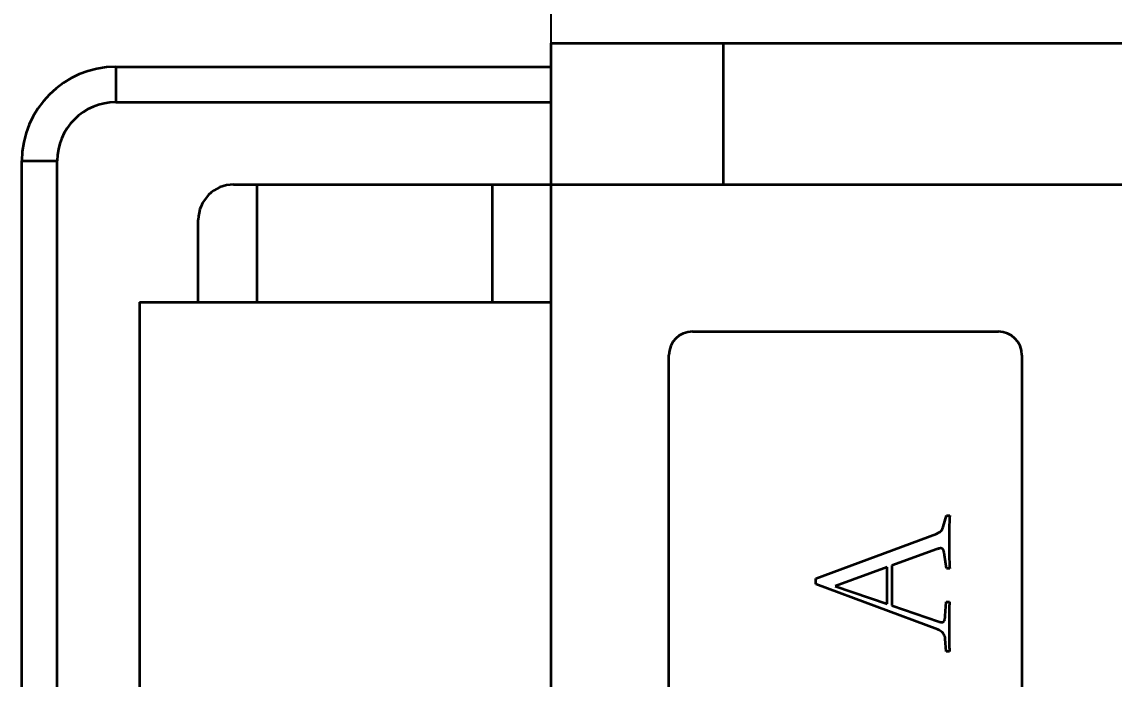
# Model space of a CAD drawing. Header units: millimetres. Extents: x -148 to 148, y -105 to 105.
# Drawn here: x -98.06 to -88.77, y 23.63 to 29.22 of the extents above; entities that cross this region are included whole.
import ezdxf

# ---------------------------------------------------------------- set-up
doc = ezdxf.new("R2010")
doc.units = ezdxf.units.MM
doc.header["$PDSIZE"] = -5
doc.layers.add('尺寸线层', color=3, linetype='Continuous', lineweight=18)
doc.layers.add('粗实线层', color=7, linetype='Continuous', lineweight=35)
doc.styles.get("Standard").update_dxf_attribs({"font": 'txt.shx'})
doc.dimstyles.get("Standard").update_dxf_attribs({"dimtxt": 0.18, "dimasz": 0.18, "dimexe": 0.18, "dimexo": 0.0625, "dimgap": 0.09, "dimtad": 0, "dimtih": 1, "dimtoh": 1, "dimdec": 4, "dimzin": 0, "dimdsep": 46, "dimtxsty": 'Standard', "dimcen": 0.09, "dimdle": 0.36, "dimadec": 0, "dimazin": 0, "dimtfac": 1, "dimtdec": 4, "dimtofl": 0, "dimtmove": 0, "dimatfit": 3, "dimfxl": 1, "dimtolj": 1, "dimarcsym": 0})

# ---------------------------------------------------------------- blocks, each defined once
blk = doc.blocks.new('*X13')
at = {"layer": 'Defpoints', "color": 0, "transparency": 16777216}
for p in [(-77.5587, 33.4161), (-93.5587, 27.8344), (-77.5587, 27.8344)]:
    blk.add_point(p, dxfattribs=at)
at = {"layer": '尺寸线层', "color": 0, "linetype": 'Continuous', "lineweight": -2, "transparency": 16777216}
for p, q in [((-93.5587, 28.4594), (-93.5587, 34.6661)), ((-77.5587, 28.4594), (-77.5587, 34.6661)), ((-91.0587, 33.4161), (-80.0587, 33.4161))]:
    blk.add_line(p, q, dxfattribs=at)
at = {"layer": '尺寸线层', "color": 0, "transparency": 16777216}
for points in [[(-91.0587, 33.8327), (-91.0587, 32.9994), (-93.5587, 33.4161)], [(-80.0587, 33.8327), (-80.0587, 32.9994), (-77.5587, 33.4161)]]:
    blk.add_solid(points, dxfattribs=at)
at = {"layer": '尺寸线层', "color": 0, "transparency": 16777216, "insert": (-85.5587, 35.2911), "char_height": 2.5, "width": 5, "attachment_point": 5, "bg_fill": 3, "box_fill_scale": 1.1, "bg_fill_color": 256, "bg_fill_true_color": 13158600, "bg_fill_transparency": 0}
blk.add_mtext('\\A1;16', dxfattribs=at)

msp = doc.modelspace()

# ---------------------------------------------------------------- linework, layer by layer
at = {"layer": '粗实线层', "color": 7, "lineweight": 35, "ltscale": 0.036612}
msp.add_line((-93.5587, 29.0344), (-92.0942, 29.0344), dxfattribs=at)
at = {"layer": '粗实线层', "color": 7, "lineweight": 35, "ltscale": 0.03}
for p, q in [((-93.5587, 27.8344), (-93.5587, 29.0344)), ((-92.0942, 27.8344), (-92.0942, 29.0344))]:
    msp.add_line(p, q, dxfattribs=at)
at = {"layer": '粗实线层', "color": 7, "lineweight": 35, "ltscale": 0.125}
msp.add_line((-92.0942, 29.0344), (-87.0942, 29.0344), dxfattribs=at)
at = {"layer": '粗实线层', "color": 7, "lineweight": 35, "ltscale": 0.0075}
for p, q in [((-97.2587, 28.8344), (-97.2587, 28.5344)), ((-98.0587, 28.0344), (-97.7587, 28.0344))]:
    msp.add_line(p, q, dxfattribs=at)
at = {"layer": '粗实线层', "color": 7, "lineweight": 35, "ltscale": 0.0925}
for p, q in [((-97.2587, 28.8344), (-93.5587, 28.8344)), ((-97.2587, 28.5344), (-93.5587, 28.5344))]:
    msp.add_line(p, q, dxfattribs=at)
at = {"layer": '粗实线层', "color": 7, "lineweight": 35, "ltscale": 0.385}
for p, q in [((-98.0587, 12.6344), (-98.0587, 28.0344)), ((-97.7587, 12.6344), (-97.7587, 28.0344))]:
    msp.add_line(p, q, dxfattribs=at)
at = {"layer": '粗实线层', "color": 7, "lineweight": 35, "ltscale": 0.0675}
msp.add_line((-96.2587, 27.8344), (-93.5587, 27.8344), dxfattribs=at)
at = {"layer": '粗实线层', "color": 7, "lineweight": 35, "ltscale": 0.025}
for p, q in [((-96.0587, 26.8344), (-96.0587, 27.8344)), ((-94.0587, 26.8344), (-94.0587, 27.8344))]:
    msp.add_line(p, q, dxfattribs=at)
at = {"layer": '粗实线层', "color": 7, "lineweight": 35, "ltscale": 0.4}
msp.add_line((-93.5587, 27.8344), (-77.5587, 27.8344), dxfattribs=at)
at = {"layer": '粗实线层', "color": 7, "lineweight": 35, "ltscale": 0.032071}
msp.add_line((-93.5587, 27.8344), (-92.2758, 27.8344), dxfattribs=at)
at = {"layer": '粗实线层', "color": 7, "lineweight": 35, "ltscale": 0.3625}
msp.add_line((-93.5587, 13.3344), (-93.5587, 27.8344), dxfattribs=at)
at = {"layer": '粗实线层', "color": 7, "lineweight": 35, "ltscale": 0.07}
msp.add_line((-92.2758, 27.8344), (-89.4758, 27.8344), dxfattribs=at)
at = {"layer": '粗实线层', "color": 7, "lineweight": 35, "ltscale": 0.195858}
msp.add_line((-89.4758, 27.8344), (-81.6415, 27.8344), dxfattribs=at)
at = {"layer": '粗实线层', "color": 7, "lineweight": 35, "ltscale": 0.0175}
msp.add_line((-96.5587, 26.8344), (-96.5587, 27.5344), dxfattribs=at)
at = {"layer": '粗实线层', "color": 7, "lineweight": 35, "ltscale": 0.0875}
msp.add_line((-97.0587, 26.8344), (-93.5587, 26.8344), dxfattribs=at)
at = {"layer": '粗实线层', "color": 7, "lineweight": 35, "ltscale": 0.1}
msp.add_line((-97.0587, 26.8344), (-97.0587, 22.8344), dxfattribs=at)
at = {"layer": '粗实线层', "color": 7, "lineweight": 35, "ltscale": 0.065}
msp.add_line((-92.3587, 26.5844), (-89.7587, 26.5844), dxfattribs=at)
at = {"layer": '粗实线层', "color": 7, "lineweight": 35, "ltscale": 0.29}
for p, q in [((-92.5587, 14.7844), (-92.5587, 26.3844)), ((-89.5587, 26.3844), (-89.5587, 14.7844))]:
    msp.add_line(p, q, dxfattribs=at)
at = {"layer": '粗实线层', "color": 7, "lineweight": 35, "ltscale": 0.00247}
msp.add_line((-90.2272, 24.9263), (-90.198, 25.0207), dxfattribs=at)
at = {"layer": '粗实线层', "color": 7, "lineweight": 35, "ltscale": 0.000643539}
for p, q in [((-90.198, 25.0207), (-90.1723, 25.0207)), ((-90.1723, 24.5711), (-90.198, 24.5711))]:
    msp.add_line(p, q, dxfattribs=at)
at = {"layer": '粗实线层', "color": 7, "lineweight": 35, "ltscale": 0.000500294}
msp.add_line((-90.1741, 24.9837), (-90.1749, 24.9637), dxfattribs=at)
at = {"layer": '粗实线层', "color": 7, "lineweight": 35, "ltscale": 0.000475618}
for p, q in [((-90.1733, 25.0027), (-90.1741, 24.9837)), ((-90.1741, 24.6081), (-90.1733, 24.5891))]:
    msp.add_line(p, q, dxfattribs=at)
at = {"layer": '粗实线层', "color": 7, "lineweight": 35, "ltscale": 0.000450605}
for p, q in [((-90.1723, 25.0207), (-90.1733, 25.0027)), ((-90.1733, 24.5891), (-90.1723, 24.5711))]:
    msp.add_line(p, q, dxfattribs=at)
at = {"layer": '粗实线层', "color": 7, "lineweight": 35, "ltscale": 0.000100632}
msp.add_line((-90.2574, 24.8801), (-90.254, 24.8823), dxfattribs=at)
at = {"layer": '粗实线层', "color": 7, "lineweight": 35, "ltscale": 9.2105e-05}
msp.add_line((-90.254, 24.8823), (-90.251, 24.8844), dxfattribs=at)
at = {"layer": '粗实线层', "color": 7, "lineweight": 35, "ltscale": 8.41208e-05}
msp.add_line((-90.251, 24.8844), (-90.2483, 24.8865), dxfattribs=at)
at = {"layer": '粗实线层', "color": 7, "lineweight": 35, "ltscale": 7.66745e-05}
msp.add_line((-90.2483, 24.8865), (-90.2461, 24.8886), dxfattribs=at)
at = {"layer": '粗实线层', "color": 7, "lineweight": 35, "ltscale": 7.57371e-05}
msp.add_line((-90.2461, 24.8886), (-90.244, 24.8908), dxfattribs=at)
at = {"layer": '粗实线层', "color": 7, "lineweight": 35, "ltscale": 8.14179e-05}
msp.add_line((-90.244, 24.8908), (-90.242, 24.8934), dxfattribs=at)
at = {"layer": '粗实线层', "color": 7, "lineweight": 35, "ltscale": 8.82938e-05}
msp.add_line((-90.242, 24.8934), (-90.2401, 24.8963), dxfattribs=at)
at = {"layer": '粗实线层', "color": 7, "lineweight": 35, "ltscale": 9.47638e-05}
msp.add_line((-90.2401, 24.8963), (-90.2381, 24.8996), dxfattribs=at)
at = {"layer": '粗实线层', "color": 7, "lineweight": 35, "ltscale": 0.000101866}
msp.add_line((-90.2381, 24.8996), (-90.2362, 24.9032), dxfattribs=at)
at = {"layer": '粗实线层', "color": 7, "lineweight": 35, "ltscale": 0.000109204}
msp.add_line((-90.2362, 24.9032), (-90.2344, 24.9071), dxfattribs=at)
at = {"layer": '粗实线层', "color": 7, "lineweight": 35, "ltscale": 0.000116709}
msp.add_line((-90.2344, 24.9071), (-90.2325, 24.9114), dxfattribs=at)
at = {"layer": '粗实线层', "color": 7, "lineweight": 35, "ltscale": 0.000124397}
msp.add_line((-90.2325, 24.9114), (-90.2307, 24.916), dxfattribs=at)
at = {"layer": '粗实线层', "color": 7, "lineweight": 35, "ltscale": 0.00013187}
msp.add_line((-90.2307, 24.916), (-90.229, 24.921), dxfattribs=at)
at = {"layer": '粗实线层', "color": 7, "lineweight": 35, "ltscale": 0.000140056}
msp.add_line((-90.229, 24.921), (-90.2272, 24.9263), dxfattribs=at)
at = {"layer": '粗实线层', "color": 7, "lineweight": 35, "ltscale": 0.000599359}
for p, q in [((-90.1766, 24.8978), (-90.177, 24.8738)), ((-90.177, 24.718), (-90.1766, 24.694))]:
    msp.add_line(p, q, dxfattribs=at)
at = {"layer": '粗实线层', "color": 7, "lineweight": 35, "ltscale": 0.000574607}
for p, q in [((-90.1762, 24.9208), (-90.1766, 24.8978)), ((-90.1766, 24.694), (-90.1762, 24.671))]:
    msp.add_line(p, q, dxfattribs=at)
at = {"layer": '粗实线层', "color": 7, "lineweight": 35, "ltscale": 0.000549879}
for p, q in [((-90.1756, 24.9428), (-90.1762, 24.9208)), ((-90.1762, 24.671), (-90.1756, 24.6491))]:
    msp.add_line(p, q, dxfattribs=at)
at = {"layer": '粗实线层', "color": 7, "lineweight": 35, "ltscale": 0.00052498}
msp.add_line((-90.1749, 24.9637), (-90.1756, 24.9428), dxfattribs=at)
at = {"layer": '粗实线层', "color": 7, "lineweight": 35, "ltscale": 0.027315}
msp.add_line((-91.3102, 24.487), (-90.2856, 24.8663), dxfattribs=at)
at = {"layer": '粗实线层', "color": 7, "lineweight": 35, "ltscale": 0.00015325}
msp.add_line((-90.2856, 24.8663), (-90.2799, 24.8687), dxfattribs=at)
at = {"layer": '粗实线层', "color": 7, "lineweight": 35, "ltscale": 0.000144123}
msp.add_line((-90.2799, 24.8687), (-90.2747, 24.871), dxfattribs=at)
at = {"layer": '粗实线层', "color": 7, "lineweight": 35, "ltscale": 0.000135486}
msp.add_line((-90.2747, 24.871), (-90.2698, 24.8733), dxfattribs=at)
at = {"layer": '粗实线层', "color": 7, "lineweight": 35, "ltscale": 0.0001265}
msp.add_line((-90.2698, 24.8733), (-90.2652, 24.8756), dxfattribs=at)
at = {"layer": '粗实线层', "color": 7, "lineweight": 35, "ltscale": 0.000117608}
msp.add_line((-90.2652, 24.8756), (-90.2611, 24.8779), dxfattribs=at)
at = {"layer": '粗实线层', "color": 7, "lineweight": 35, "ltscale": 0.000109027}
msp.add_line((-90.2611, 24.8779), (-90.2574, 24.8801), dxfattribs=at)
at = {"layer": '粗实线层', "color": 7, "lineweight": 35, "ltscale": 0.000649082}
for p, q in [((-90.1772, 24.8488), (-90.1774, 24.8229)), ((-90.1774, 24.7689), (-90.1772, 24.743))]:
    msp.add_line(p, q, dxfattribs=at)
at = {"layer": '粗实线层', "color": 7, "lineweight": 35, "ltscale": 0.000674058}
msp.add_line((-90.1774, 24.8229), (-90.1774, 24.7959), dxfattribs=at)
at = {"layer": '粗实线层', "color": 7, "lineweight": 35, "ltscale": 0.000674249}
msp.add_line((-90.1774, 24.7959), (-90.1774, 24.7689), dxfattribs=at)
at = {"layer": '粗实线层', "color": 7, "lineweight": 35, "ltscale": 0.0006245}
for p, q in [((-90.177, 24.8738), (-90.1772, 24.8488)), ((-90.1772, 24.743), (-90.177, 24.718))]:
    msp.add_line(p, q, dxfattribs=at)
at = {"layer": '粗实线层', "color": 7, "lineweight": 35, "ltscale": 0.01018}
msp.add_line((-90.2821, 24.7341), (-90.6649, 24.5951), dxfattribs=at)
at = {"layer": '粗实线层', "color": 7, "lineweight": 35, "ltscale": 0.000123598}
msp.add_line((-90.2775, 24.7357), (-90.2821, 24.7341), dxfattribs=at)
at = {"layer": '粗实线层', "color": 7, "lineweight": 35, "ltscale": 0.000115806}
msp.add_line((-90.2731, 24.7372), (-90.2775, 24.7357), dxfattribs=at)
at = {"layer": '粗实线层', "color": 7, "lineweight": 35, "ltscale": 0.000107923}
msp.add_line((-90.2689, 24.7385), (-90.2731, 24.7372), dxfattribs=at)
at = {"layer": '粗实线层', "color": 7, "lineweight": 35, "ltscale": 9.97162e-05}
msp.add_line((-90.2651, 24.7396), (-90.2689, 24.7385), dxfattribs=at)
at = {"layer": '粗实线层', "color": 7, "lineweight": 35, "ltscale": 9.22954e-05}
msp.add_line((-90.2615, 24.7406), (-90.2651, 24.7396), dxfattribs=at)
at = {"layer": '粗实线层', "color": 7, "lineweight": 35, "ltscale": 8.46631e-05}
msp.add_line((-90.2583, 24.7413), (-90.2615, 24.7406), dxfattribs=at)
at = {"layer": '粗实线层', "color": 7, "lineweight": 35, "ltscale": 7.70193e-05}
msp.add_line((-90.2552, 24.7419), (-90.2583, 24.7413), dxfattribs=at)
at = {"layer": '粗实线层', "color": 7, "lineweight": 35, "ltscale": 6.94613e-05}
msp.add_line((-90.2525, 24.7424), (-90.2552, 24.7419), dxfattribs=at)
at = {"layer": '粗实线层', "color": 7, "lineweight": 35, "ltscale": 6.21374e-05}
msp.add_line((-90.25, 24.7426), (-90.2525, 24.7424), dxfattribs=at)
at = {"layer": '粗实线层', "color": 7, "lineweight": 35, "ltscale": 5.49793e-05}
msp.add_line((-90.2478, 24.7427), (-90.25, 24.7426), dxfattribs=at)
at = {"layer": '粗实线层', "color": 7, "lineweight": 35, "ltscale": 6.72169e-05}
msp.add_line((-90.2451, 24.7426), (-90.2478, 24.7427), dxfattribs=at)
at = {"layer": '粗实线层', "color": 7, "lineweight": 35, "ltscale": 6.40668e-05}
msp.add_line((-90.2426, 24.7422), (-90.2451, 24.7426), dxfattribs=at)
at = {"layer": '粗实线层', "color": 7, "lineweight": 35, "ltscale": 6.23653e-05}
msp.add_line((-90.2402, 24.7415), (-90.2426, 24.7422), dxfattribs=at)
at = {"layer": '粗实线层', "color": 7, "lineweight": 35, "ltscale": 6.07783e-05}
msp.add_line((-90.2379, 24.7406), (-90.2402, 24.7415), dxfattribs=at)
at = {"layer": '粗实线层', "color": 7, "lineweight": 35, "ltscale": 6.07675e-05}
msp.add_line((-90.2358, 24.7395), (-90.2379, 24.7406), dxfattribs=at)
at = {"layer": '粗实线层', "color": 7, "lineweight": 35, "ltscale": 6.09743e-05}
msp.add_line((-90.2338, 24.7381), (-90.2358, 24.7395), dxfattribs=at)
at = {"layer": '粗实线层', "color": 7, "lineweight": 35, "ltscale": 6.25357e-05}
msp.add_line((-90.2319, 24.7364), (-90.2338, 24.7381), dxfattribs=at)
at = {"layer": '粗实线层', "color": 7, "lineweight": 35, "ltscale": 6.44517e-05}
msp.add_line((-90.2302, 24.7345), (-90.2319, 24.7364), dxfattribs=at)
at = {"layer": '粗实线层', "color": 7, "lineweight": 35, "ltscale": 6.76055e-05}
msp.add_line((-90.2286, 24.7323), (-90.2302, 24.7345), dxfattribs=at)
at = {"layer": '粗实线层', "color": 7, "lineweight": 35, "ltscale": 7.09536e-05}
msp.add_line((-90.2272, 24.7298), (-90.2286, 24.7323), dxfattribs=at)
at = {"layer": '粗实线层', "color": 7, "lineweight": 35, "ltscale": 7.71128e-05}
msp.add_line((-90.2259, 24.7271), (-90.2272, 24.7298), dxfattribs=at)
at = {"layer": '粗实线层', "color": 7, "lineweight": 35, "ltscale": 8.56841e-05}
msp.add_line((-90.2245, 24.7239), (-90.2259, 24.7271), dxfattribs=at)
at = {"layer": '粗实线层', "color": 7, "lineweight": 35, "ltscale": 9.47914e-05}
msp.add_line((-90.2232, 24.7203), (-90.2245, 24.7239), dxfattribs=at)
at = {"layer": '粗实线层', "color": 7, "lineweight": 35, "ltscale": 0.000103634}
msp.add_line((-90.222, 24.7164), (-90.2232, 24.7203), dxfattribs=at)
at = {"layer": '粗实线层', "color": 7, "lineweight": 35, "ltscale": 0.000113104}
msp.add_line((-90.2208, 24.712), (-90.222, 24.7164), dxfattribs=at)
at = {"layer": '粗实线层', "color": 7, "lineweight": 35, "ltscale": 0.000122034}
msp.add_line((-90.2196, 24.7073), (-90.2208, 24.712), dxfattribs=at)
at = {"layer": '粗实线层', "color": 7, "lineweight": 35, "ltscale": 0.000131784}
msp.add_line((-90.2184, 24.7021), (-90.2196, 24.7073), dxfattribs=at)
at = {"layer": '粗实线层', "color": 7, "lineweight": 35, "ltscale": 0.000141246}
msp.add_line((-90.2173, 24.6966), (-90.2184, 24.7021), dxfattribs=at)
at = {"layer": '粗实线层', "color": 7, "lineweight": 35, "ltscale": 0.000150656}
msp.add_line((-90.2162, 24.6907), (-90.2173, 24.6966), dxfattribs=at)
at = {"layer": '粗实线层', "color": 7, "lineweight": 35, "ltscale": 0.000160233}
msp.add_line((-90.2152, 24.6843), (-90.2162, 24.6907), dxfattribs=at)
at = {"layer": '粗实线层', "color": 7, "lineweight": 35, "ltscale": 0.002864}
msp.add_line((-90.198, 24.5711), (-90.2152, 24.6843), dxfattribs=at)
at = {"layer": '粗实线层', "color": 7, "lineweight": 35, "ltscale": 0.000525171}
msp.add_line((-90.1756, 24.6491), (-90.1749, 24.6281), dxfattribs=at)
at = {"layer": '粗实线层', "color": 7, "lineweight": 35, "ltscale": 0.000500104}
msp.add_line((-90.1749, 24.6281), (-90.1741, 24.6081), dxfattribs=at)
at = {"layer": '粗实线层', "color": 7, "lineweight": 35, "ltscale": 0.011767}
msp.add_line((-90.7026, 24.5814), (-91.1454, 24.4217), dxfattribs=at)
at = {"layer": '粗实线层', "color": 7, "lineweight": 35, "ltscale": 0.007766}
msp.add_line((-90.7026, 24.2707), (-90.7026, 24.5814), dxfattribs=at)
at = {"layer": '粗实线层', "color": 7, "lineweight": 35, "ltscale": 0.008453}
msp.add_line((-90.6649, 24.5951), (-90.6649, 24.257), dxfattribs=at)
at = {"layer": '粗实线层', "color": 7, "lineweight": 35, "ltscale": 0.001244}
msp.add_line((-91.3102, 24.4372), (-91.3102, 24.487), dxfattribs=at)
at = {"layer": '粗实线层', "color": 7, "lineweight": 35, "ltscale": 0.027641}
msp.add_line((-90.2736, 24.0527), (-91.3102, 24.4372), dxfattribs=at)
at = {"layer": '粗实线层', "color": 7, "lineweight": 35, "ltscale": 0.011697}
msp.add_line((-91.1454, 24.4217), (-90.7026, 24.2707), dxfattribs=at)
at = {"layer": '粗实线层', "color": 7, "lineweight": 35, "ltscale": 0.01053}
msp.add_line((-90.6649, 24.257), (-90.2667, 24.1197), dxfattribs=at)
at = {"layer": '粗实线层', "color": 7, "lineweight": 35, "ltscale": 0.003011}
msp.add_line((-90.21, 24.1677), (-90.2015, 24.2879), dxfattribs=at)
at = {"layer": '粗实线层', "color": 7, "lineweight": 35, "ltscale": 0.000686646}
for p, q in [((-90.2015, 24.2879), (-90.174, 24.2879)), ((-90.174, 23.8657), (-90.2015, 23.8657))]:
    msp.add_line(p, q, dxfattribs=at)
at = {"layer": '粗实线层', "color": 7, "lineweight": 35, "ltscale": 0.000491426}
for p, q in [((-90.1762, 24.2384), (-90.1766, 24.2188)), ((-90.1766, 23.9347), (-90.1762, 23.9151))]:
    msp.add_line(p, q, dxfattribs=at)
at = {"layer": '粗实线层', "color": 7, "lineweight": 35, "ltscale": 0.000418428}
for p, q in [((-90.1758, 24.2552), (-90.1762, 24.2384)), ((-90.1762, 23.9151), (-90.1758, 23.8984))]:
    msp.add_line(p, q, dxfattribs=at)
at = {"layer": '粗实线层', "color": 7, "lineweight": 35, "ltscale": 0.000345664}
for p, q in [((-90.1752, 24.269), (-90.1758, 24.2552)), ((-90.1758, 23.8984), (-90.1752, 23.8845))]:
    msp.add_line(p, q, dxfattribs=at)
at = {"layer": '粗实线层', "color": 7, "lineweight": 35, "ltscale": 0.000272945}
for p, q in [((-90.1747, 24.2799), (-90.1752, 24.269)), ((-90.1752, 23.8845), (-90.1747, 23.8736))]:
    msp.add_line(p, q, dxfattribs=at)
at = {"layer": '粗实线层', "color": 7, "lineweight": 35, "ltscale": 0.000200182}
for p, q in [((-90.174, 24.2879), (-90.1747, 24.2799)), ((-90.1747, 23.8736), (-90.174, 23.8657))]:
    msp.add_line(p, q, dxfattribs=at)
at = {"layer": '粗实线层', "color": 7, "lineweight": 35, "ltscale": 0.000104206}
msp.add_line((-90.214, 24.1366), (-90.2131, 24.1407), dxfattribs=at)
at = {"layer": '粗实线层', "color": 7, "lineweight": 35, "ltscale": 0.000114711}
msp.add_line((-90.2131, 24.1407), (-90.2122, 24.1452), dxfattribs=at)
at = {"layer": '粗实线层', "color": 7, "lineweight": 35, "ltscale": 0.000125213}
msp.add_line((-90.2122, 24.1452), (-90.2115, 24.1502), dxfattribs=at)
at = {"layer": '粗实线层', "color": 7, "lineweight": 35, "ltscale": 0.000136047}
msp.add_line((-90.2115, 24.1502), (-90.2109, 24.1556), dxfattribs=at)
at = {"layer": '粗实线层', "color": 7, "lineweight": 35, "ltscale": 0.000146834}
msp.add_line((-90.2109, 24.1556), (-90.2104, 24.1614), dxfattribs=at)
at = {"layer": '粗实线层', "color": 7, "lineweight": 35, "ltscale": 0.000157859}
msp.add_line((-90.2104, 24.1614), (-90.21, 24.1677), dxfattribs=at)
at = {"layer": '粗实线层', "color": 7, "lineweight": 35, "ltscale": 0.000782971}
msp.add_line((-90.1773, 24.1423), (-90.1774, 24.111), dxfattribs=at)
at = {"layer": '粗实线层', "color": 7, "lineweight": 35, "ltscale": 0.000710118}
for p, q in [((-90.1771, 24.1707), (-90.1773, 24.1423)), ((-90.1773, 24.0112), (-90.1771, 23.9828))]:
    msp.add_line(p, q, dxfattribs=at)
at = {"layer": '粗实线层', "color": 7, "lineweight": 35, "ltscale": 0.000637274}
for p, q in [((-90.1769, 24.1962), (-90.1771, 24.1707)), ((-90.1771, 23.9828), (-90.1769, 23.9573))]:
    msp.add_line(p, q, dxfattribs=at)
at = {"layer": '粗实线层', "color": 7, "lineweight": 35, "ltscale": 0.000564245}
for p, q in [((-90.1766, 24.2188), (-90.1769, 24.1962)), ((-90.1769, 23.9573), (-90.1766, 23.9347))]:
    msp.add_line(p, q, dxfattribs=at)
at = {"layer": '粗实线层', "color": 7, "lineweight": 35, "ltscale": 0.000303292}
msp.add_line((-90.2624, 24.0479), (-90.2736, 24.0527), dxfattribs=at)
at = {"layer": '粗实线层', "color": 7, "lineweight": 35, "ltscale": 8.7822e-05}
msp.add_line((-90.2667, 24.1197), (-90.2633, 24.1187), dxfattribs=at)
at = {"layer": '粗实线层', "color": 7, "lineweight": 35, "ltscale": 8.33754e-05}
msp.add_line((-90.2633, 24.1187), (-90.2601, 24.1178), dxfattribs=at)
at = {"layer": '粗实线层', "color": 7, "lineweight": 35, "ltscale": 0.000286788}
msp.add_line((-90.2523, 24.0424), (-90.2624, 24.0479), dxfattribs=at)
at = {"layer": '粗实线层', "color": 7, "lineweight": 35, "ltscale": 7.94749e-05}
msp.add_line((-90.2601, 24.1178), (-90.257, 24.117), dxfattribs=at)
at = {"layer": '粗实线层', "color": 7, "lineweight": 35, "ltscale": 7.58427e-05}
msp.add_line((-90.257, 24.117), (-90.2541, 24.1164), dxfattribs=at)
at = {"layer": '粗实线层', "color": 7, "lineweight": 35, "ltscale": 7.16333e-05}
msp.add_line((-90.2541, 24.1164), (-90.2512, 24.1158), dxfattribs=at)
at = {"layer": '粗实线层', "color": 7, "lineweight": 35, "ltscale": 6.8107e-05}
msp.add_line((-90.2512, 24.1158), (-90.2486, 24.1154), dxfattribs=at)
at = {"layer": '粗实线层', "color": 7, "lineweight": 35, "ltscale": 6.39554e-05}
msp.add_line((-90.2486, 24.1154), (-90.246, 24.115), dxfattribs=at)
at = {"layer": '粗实线层', "color": 7, "lineweight": 35, "ltscale": 6.06201e-05}
msp.add_line((-90.246, 24.115), (-90.2436, 24.1147), dxfattribs=at)
at = {"layer": '粗实线层', "color": 7, "lineweight": 35, "ltscale": 5.65862e-05}
msp.add_line((-90.2436, 24.1147), (-90.2414, 24.1146), dxfattribs=at)
at = {"layer": '粗实线层', "color": 7, "lineweight": 35, "ltscale": 5.34224e-05}
msp.add_line((-90.2414, 24.1146), (-90.2392, 24.1145), dxfattribs=at)
at = {"layer": '粗实线层', "color": 7, "lineweight": 35, "ltscale": 6.68032e-05}
msp.add_line((-90.2392, 24.1145), (-90.2366, 24.1146), dxfattribs=at)
at = {"layer": '粗实线层', "color": 7, "lineweight": 35, "ltscale": 6.41836e-05}
msp.add_line((-90.2366, 24.1146), (-90.234, 24.1149), dxfattribs=at)
at = {"layer": '粗实线层', "color": 7, "lineweight": 35, "ltscale": 6.1239e-05}
msp.add_line((-90.234, 24.1149), (-90.2316, 24.1155), dxfattribs=at)
at = {"layer": '粗实线层', "color": 7, "lineweight": 35, "ltscale": 5.96573e-05}
msp.add_line((-90.2316, 24.1155), (-90.2293, 24.1162), dxfattribs=at)
at = {"layer": '粗实线层', "color": 7, "lineweight": 35, "ltscale": 5.78292e-05}
msp.add_line((-90.2293, 24.1162), (-90.2272, 24.1171), dxfattribs=at)
at = {"layer": '粗实线层', "color": 7, "lineweight": 35, "ltscale": 5.74885e-05}
msp.add_line((-90.2272, 24.1171), (-90.2252, 24.1182), dxfattribs=at)
at = {"layer": '粗实线层', "color": 7, "lineweight": 35, "ltscale": 5.69621e-05}
msp.add_line((-90.2252, 24.1182), (-90.2234, 24.1196), dxfattribs=at)
at = {"layer": '粗实线层', "color": 7, "lineweight": 35, "ltscale": 5.79423e-05}
msp.add_line((-90.2234, 24.1196), (-90.2216, 24.1211), dxfattribs=at)
at = {"layer": '粗实线层', "color": 7, "lineweight": 35, "ltscale": 5.87504e-05}
msp.add_line((-90.2216, 24.1211), (-90.2201, 24.1229), dxfattribs=at)
at = {"layer": '粗实线层', "color": 7, "lineweight": 35, "ltscale": 6.09603e-05}
msp.add_line((-90.2201, 24.1229), (-90.2186, 24.1248), dxfattribs=at)
at = {"layer": '粗实线层', "color": 7, "lineweight": 35, "ltscale": 6.57925e-05}
msp.add_line((-90.2186, 24.1248), (-90.2173, 24.1271), dxfattribs=at)
at = {"layer": '粗实线层', "color": 7, "lineweight": 35, "ltscale": 7.46183e-05}
msp.add_line((-90.2173, 24.1271), (-90.2161, 24.1298), dxfattribs=at)
at = {"layer": '粗实线层', "color": 7, "lineweight": 35, "ltscale": 8.40905e-05}
msp.add_line((-90.2161, 24.1298), (-90.215, 24.133), dxfattribs=at)
at = {"layer": '粗实线层', "color": 7, "lineweight": 35, "ltscale": 9.40323e-05}
msp.add_line((-90.215, 24.133), (-90.214, 24.1366), dxfattribs=at)
at = {"layer": '粗实线层', "color": 7, "lineweight": 35, "ltscale": 0.000856018}
for p, q in [((-90.1774, 24.111), (-90.1774, 24.0768)), ((-90.1774, 24.0768), (-90.1774, 24.0425))]:
    msp.add_line(p, q, dxfattribs=at)
at = {"layer": '粗实线层', "color": 7, "lineweight": 35, "ltscale": 0.000273198}
msp.add_line((-90.2433, 24.0363), (-90.2523, 24.0424), dxfattribs=at)
at = {"layer": '粗实线层', "color": 7, "lineweight": 35, "ltscale": 0.000262617}
msp.add_line((-90.2354, 24.0294), (-90.2433, 24.0363), dxfattribs=at)
at = {"layer": '粗实线层', "color": 7, "lineweight": 35, "ltscale": 0.00025545}
msp.add_line((-90.2285, 24.0218), (-90.2354, 24.0294), dxfattribs=at)
at = {"layer": '粗实线层', "color": 7, "lineweight": 35, "ltscale": 0.000252105}
msp.add_line((-90.2227, 24.0136), (-90.2285, 24.0218), dxfattribs=at)
at = {"layer": '粗实线层', "color": 7, "lineweight": 35, "ltscale": 0.000252914}
msp.add_line((-90.2179, 24.0047), (-90.2227, 24.0136), dxfattribs=at)
at = {"layer": '粗实线层', "color": 7, "lineweight": 35, "ltscale": 0.00025731}
msp.add_line((-90.2142, 23.9951), (-90.2179, 24.0047), dxfattribs=at)
at = {"layer": '粗实线层', "color": 7, "lineweight": 35, "ltscale": 0.00026563}
msp.add_line((-90.2116, 23.9848), (-90.2142, 23.9951), dxfattribs=at)
at = {"layer": '粗实线层', "color": 7, "lineweight": 35, "ltscale": 0.000277401}
msp.add_line((-90.21, 23.9738), (-90.2116, 23.9848), dxfattribs=at)
at = {"layer": '粗实线层', "color": 7, "lineweight": 35, "ltscale": 0.002712}
msp.add_line((-90.2015, 23.8657), (-90.21, 23.9738), dxfattribs=at)
at = {"layer": '粗实线层', "color": 7, "lineweight": 35, "ltscale": 0.000783162}
msp.add_line((-90.1774, 24.0425), (-90.1773, 24.0112), dxfattribs=at)
at = {"layer": '粗实线层', "color": 7, "lineweight": 35}
for centre, radius, start, end in [((-97.2587, 28.0344), 0.8, 90, 180), ((-97.2587, 28.0344), 0.5, 90, 180), ((-96.2587, 27.5344), 0.3, 90, 180), ((-92.3587, 26.3844), 0.2, 90, 180), ((-89.7587, 26.3844), 0.2, 359.99999, 89.99999)]:
    msp.add_arc(centre, radius, start, end, dxfattribs=at)

# ---------------------------------------------------------------- next in the draw order: dimensions: what is measured, and where the dimension line sits
at = {"layer": '尺寸线层', "color": 7}
dim = msp.add_linear_dim(base=(-77.5587, 33.4161), p1=(-93.5587, 27.8344), p2=(-77.5587, 27.8344), angle=180, dimstyle='Standard', override={"dimtxt": 2.5, "dimasz": 2.5, "dimexe": 1.25, "dimexo": 0.625, "dimgap": 0.625, "dimtad": 1, "dimtih": 0, "dimtoh": 0, "dimdec": 2, "dimzin": 8, "dimdsep": 44, "dimsah": 1, "dimdle": 5, "dimtdec": 2, "dimtofl": 1, "dimatfit": 0, "dimtfill": 1, "dimtzin": 8}, dxfattribs=at)
dim.commit()
dim.dimension.update_dxf_attribs({"geometry": '*X13', "text_midpoint": (-85.5587, 35.2911)})

doc.saveas('drawing.dxf')
